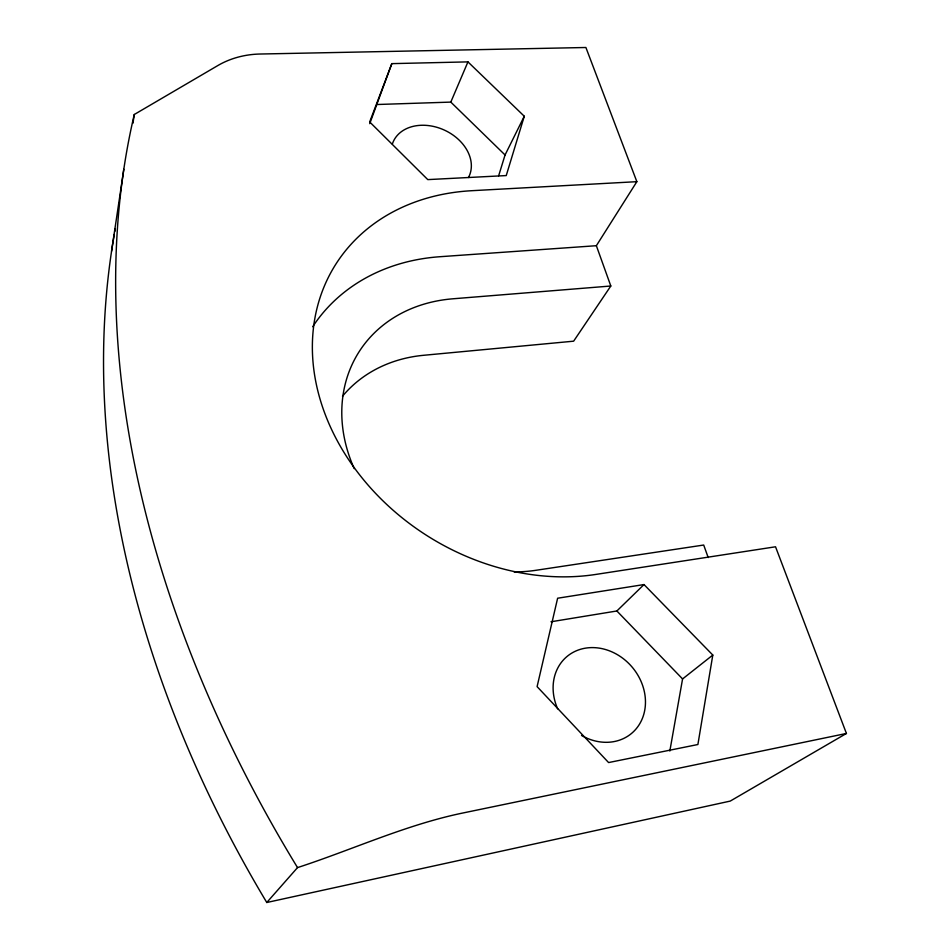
<?xml version="1.0" encoding="UTF-8"?>
<svg xmlns="http://www.w3.org/2000/svg" width="950" height="950" viewBox="0 0 950 950"><rect width="100%" height="100%" fill="white"/><g stroke="black" fill="none" stroke-linecap="round" stroke-linejoin="round"><path stroke-width="1.43" d="M111.554 251.239L123.821 169.278M132.964 123.215L134.282 114.499L218.654 65.075C230.981 58.057 245.088 54.471 259.231 54.043L585.901 47.5L636.856 181.676L596.362 245.706L610.814 286.009L573.634 341.181L423.558 355.3A145.077 123.821 33 0 0 342.499 396.245M712.797 655.061L697.894 744.515L608.606 762.565L537.094 686.624L557.626 598.227L644.005 584.559L712.797 655.061L682.575 678.941L669.833 751.046M524.281 116.244L506.243 175.572L427.785 179.609L369.681 121.944L391.816 63.638L467.946 61.881L524.281 116.244L505.056 154.981L498.643 175.809M369.74 123.654L391.816 63.638M376.996 104.512L450.811 102.101L467.946 61.881M114.297 234.341A1007.891 718.105 46.4 0 0 266.784 902.5L297.528 867.599C351.892 849.87 404.332 825.502 460.441 813.509L846.426 733.459L775.533 546.784L595.828 574.429A222.526 180.108 32.4 0 1 321.718 404.522A222.526 180.108 32.4 0 1 471.651 190.713L636.856 181.676M550.988 621.775L616.871 610.981L644.005 584.559M846.426 733.459L730.241 801.087L266.784 902.5M610.814 286.009L452.746 298.811A154.672 128.749 32.7 0 0 354.219 468.635M596.362 245.706L439.85 256.726A207.765 173.149 32.7 0 0 312.704 326.717M450.811 102.101L505.056 154.981M616.871 610.981L682.575 678.941M708.189 557.555L703.701 545.039L535.907 570.297A154.672 128.749 32.7 0 1 514.164 571.924M297.528 867.599A1091.693 746.759 45.6 0 1 134.282 114.499M392.374 143.984A41.681 31.54 24.7 0 1 443.626 129.758A41.681 31.54 24.7 0 1 468.469 177.519M557.674 708.854A50.208 43.071 49.7 0 1 591.589 647.603A50.208 43.071 49.7 0 1 645.169 707.334A50.208 43.071 49.7 0 1 581.531 735.454M114.784 231.551A1007.891 718.105 46.4 0 1 115.294 228.772"/></g></svg>
